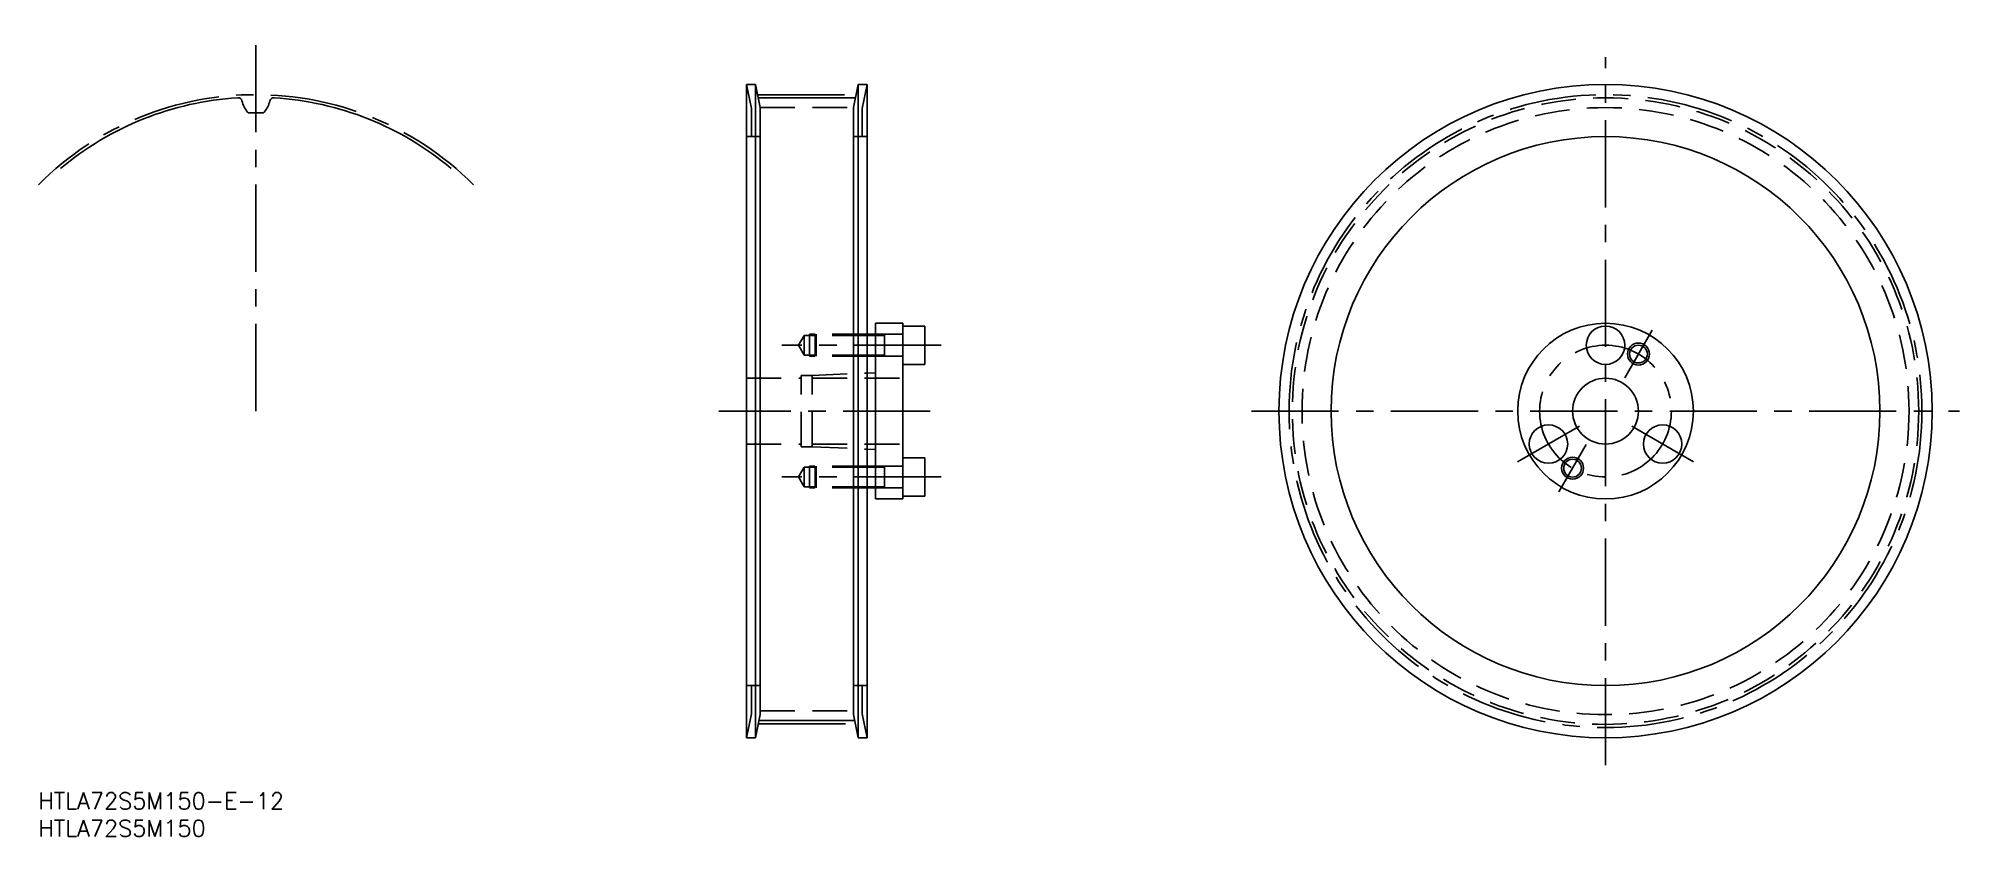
# Model space of a CAD drawing. Extents: x 0 to 350, y -8 to 137.
import ezdxf

# ---------------------------------------------------------------- set-up
doc = ezdxf.new("R2010")
doc.units = 0
doc.header["$LTSCALE"] = 0.5
doc.linetypes.add('CENTER', pattern=[50.8, 31.75, -6.35, 6.35, -6.35])
doc.linetypes.add('DASHED', pattern=[19.05, 12.7, -6.35])
for name, color, linetype in [('MSM_CENTER', 1, 'CENTER'), ('MSM_CONTINUOUS', 7, 'CONTINUOUS'), ('MSM_DASHED', 4, 'DASHED'), ('MSM_NARROW', 5, 'CONTINUOUS'), ('MSM_PART_NUMBER', 7, 'CONTINUOUS')]:
    doc.layers.add(name, color=color, linetype=linetype)
doc.styles.get("Standard").update_dxf_attribs({"font": 'txt.shx', "height": 3, "bigfont": 'bigfont.shx'})

# ---------------------------------------------------------------- blocks, each defined once
blk = doc.blocks.new('*U2')
at = {"layer": 'MSM_PART_NUMBER'}
blk.add_text('HTLA72S5M150-E-12', height=3, dxfattribs=at).set_placement((0, -3))
blk = doc.blocks.new('*U4')
at = {"layer": 'MSM_PART_NUMBER'}
blk.add_text('HTLA72S5M150', height=3, dxfattribs=at).set_placement((0, -8))

msp = doc.modelspace()

# ---------------------------------------------------------------- linework, layer by layer
at = {"layer": 'MSM_CENTER'}
for p, q in [((39.62, 69.5), (39.62, 137.39)), ((285.49, 5), (285.49, 134)), ((131, 127.14), (148.96, 127.14)), ((288.99, 75.56), (293.99, 84.22)), ((164.48, 81.5), (135.44, 81.5)), ((162.48, 69.5), (123.98, 69.5)), ((220.99, 69.5), (349.99, 69.5)), ((269.47, 60.25), (280.73, 66.75)), ((301.51, 60.25), (290.26, 66.75)), ((276.99, 54.78), (281.99, 63.44)), ((164.48, 57.5), (135.44, 57.5)), ((131.14, 12.55), (148.82, 12.55))]:
    msp.add_line(p, q, dxfattribs=at)
for radius in [57.64, 12]:
    msp.add_circle((285.49, 69.5), radius, dxfattribs=at)
msp.add_arc((39.62, 71.12), 56.03, 45, 135, dxfattribs=at)
at = {"layer": 'MSM_CONTINUOUS'}
for p, q in [((128.98, 129), (128.98, 10)), ((128.98, 129), (130.61, 129)), ((130.61, 129), (131.48, 124.79)), ((130.61, 129), (130.61, 10)), ((131.11, 126.57), (148.84, 126.57)), ((149.35, 129), (148.48, 124.79)), ((150.98, 129), (149.35, 129)), ((149.35, 129), (149.35, 10)), ((150.98, 129), (150.98, 10)), ((131.48, 14.21), (131.48, 124.79)), ((148.48, 14.21), (148.48, 124.79)), ((152.48, 53.5), (152.48, 85.5)), ((152.48, 85.5), (157.48, 85.5)), ((157.48, 53.5), (157.48, 85.5)), ((157.48, 85), (161.48, 85)), ((161.48, 78), (161.48, 85)), ((152.48, 83.3), (150.98, 83.3)), ((152.48, 79.7), (150.98, 79.7)), ((157.48, 78), (161.48, 78)), ((152.48, 76.5), (150.98, 76.43)), ((152.48, 62.5), (150.98, 62.57)), ((157.48, 61), (161.48, 61)), ((161.48, 54), (161.48, 61)), ((152.48, 59.3), (150.98, 59.3)), ((152.48, 55.7), (150.98, 55.7)), ((152.48, 53.5), (157.48, 53.5)), ((157.48, 54), (161.48, 54)), ((130.61, 10), (131.48, 14.21)), ((149.35, 10), (148.48, 14.21)), ((131.26, 13.13), (148.7, 13.13)), ((128.98, 10), (130.61, 10)), ((150.98, 10), (149.35, 10))]:
    msp.add_line(p, q, dxfattribs=at)
for centre, radius in [((285.49, 69.5), 59.5), ((285.49, 69.5), 50), ((285.49, 69.5), 16), ((285.49, 81.5), 3.5), ((291.49, 79.89), 1.62), ((285.49, 69.5), 6), ((275.1, 63.5), 3.5), ((295.89, 63.5), 3.5), ((279.49, 59.11), 1.62)]:
    msp.add_circle(centre, radius, dxfattribs=at)
for centre, radius, start, end in [((39.62, 71.32), 55.34, 93.4319, 130), ((36.35, 125.82), 0.75, 14.0967, 93.4319), ((42.22, 127.29), 5.3, 194.0967, 218.7899), ((37.02, 127.29), 5.3, 321.2101, 345.9033), ((42.88, 125.82), 0.75, 86.5681, 165.9033), ((39.62, 71.32), 55.34, 50, 86.5681), ((38.4, 124.22), 0.4, 218.7899, 271.3205), ((39.62, 71.32), 52.51, 88.6795, 91.3205), ((40.83, 124.22), 0.4, 268.6795, 321.2101)]:
    msp.add_arc(centre, radius, start, end, dxfattribs=at)
at = {"layer": 'MSM_DASHED'}
for p, q in [((128.98, 129), (129.88, 124.62)), ((150.98, 129), (150.08, 124.62)), ((129.88, 124.62), (129.88, 119.5)), ((131.48, 124.8), (148.48, 124.8)), ((150.08, 124.62), (150.08, 119.5)), ((128.98, 119.5), (131.48, 119.5)), ((150.98, 119.5), (148.48, 119.5)), ((139.48, 83.3), (138.44, 81.5)), ((139.48, 79.7), (138.44, 81.5)), ((150.98, 83.3), (139.48, 83.3)), ((139.48, 83.3), (139.48, 79.7)), ((150.98, 83.5), (140.48, 83.5)), ((140.48, 79.5), (140.48, 83.5)), ((141.68, 83.5), (141.48, 83.3)), ((141.48, 79.7), (141.48, 83.3)), ((141.68, 79.5), (141.68, 83.5)), ((157.48, 83.5), (152.48, 83.5)), ((152.48, 83.3), (154.15, 83.3)), ((154.15, 79.5), (154.15, 83.5)), ((150.98, 79.7), (139.48, 79.7)), ((150.98, 79.5), (140.48, 79.5)), ((141.68, 79.5), (141.48, 79.7)), ((152.48, 79.7), (154.15, 79.7)), ((157.48, 79.5), (152.48, 79.5)), ((128.98, 75.5), (138.98, 75.5)), ((138.98, 63), (138.98, 76)), ((138.98, 76), (140.98, 76)), ((140.98, 76), (150.98, 76.43)), ((140.98, 63), (140.98, 76)), ((140.98, 75.5), (157.48, 75.5)), ((128.98, 63.5), (138.98, 63.5)), ((138.98, 63), (140.98, 63)), ((140.98, 63.5), (157.48, 63.5)), ((140.98, 63), (150.98, 62.57)), ((150.98, 59.5), (140.48, 59.5)), ((140.48, 55.5), (140.48, 59.5)), ((141.68, 59.5), (141.48, 59.3)), ((141.68, 55.5), (141.68, 59.5)), ((157.48, 59.5), (152.48, 59.5)), ((154.15, 55.5), (154.15, 59.5)), ((139.48, 59.3), (138.44, 57.5)), ((139.48, 55.7), (138.44, 57.5)), ((150.98, 59.3), (139.48, 59.3)), ((139.48, 55.7), (139.48, 59.3)), ((141.48, 55.7), (141.48, 59.3)), ((152.48, 59.3), (154.15, 59.3)), ((150.98, 55.7), (139.48, 55.7)), ((150.98, 55.5), (140.48, 55.5)), ((141.68, 55.5), (141.48, 55.7)), ((152.48, 55.7), (154.15, 55.7)), ((157.48, 55.5), (152.48, 55.5)), ((128.98, 19.5), (131.48, 19.5)), ((129.88, 14.38), (129.88, 19.5)), ((150.98, 19.5), (148.48, 19.5)), ((150.08, 14.38), (150.08, 19.5)), ((128.98, 10), (129.88, 14.38)), ((131.48, 14.9), (148.48, 14.9)), ((150.98, 10), (150.08, 14.38))]:
    msp.add_line(p, q, dxfattribs=at)
for radius in [57.06, 55.29]:
    msp.add_circle((285.49, 69.5), radius, dxfattribs=at)
at = {"layer": 'MSM_NARROW'}
for p, q in [((152.48, 83.5), (150.98, 83.5)), ((152.48, 79.5), (150.98, 79.5)), ((152.48, 59.5), (150.98, 59.5)), ((152.48, 55.5), (150.98, 55.5))]:
    msp.add_line(p, q, dxfattribs=at)
for centre in [(291.49, 79.89), (279.49, 59.11)]:
    msp.add_circle(centre, 2, dxfattribs=at)

# ---------------------------------------------------------------- block references
at = {"layer": 'MSM_CONTINUOUS'}
for name in ['*U2', '*U4']:
    msp.add_blockref(name, (0, 0), dxfattribs=at)

doc.saveas('drawing.dxf')
